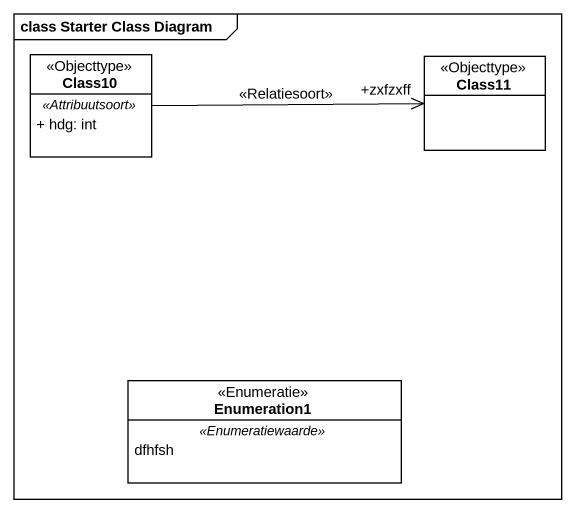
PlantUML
@startuml
mainframe class Starter Class Diagram
hide circle
hide empty members
skinparam classAttributeIconSize 0
class Class10 <<Objecttype>> {
  .. <<Attribuutsoort>> ..
  + hdg: int
}
class Class11 <<Objecttype>>
enum Enumeration1 <<Enumeratie>> {
  .. <<Enumeratiewaarde>> ..
  dfhfsh
}
Class10 -right-> "+zxfzxff" Class11 : <<Relatiesoort>>
@enduml
